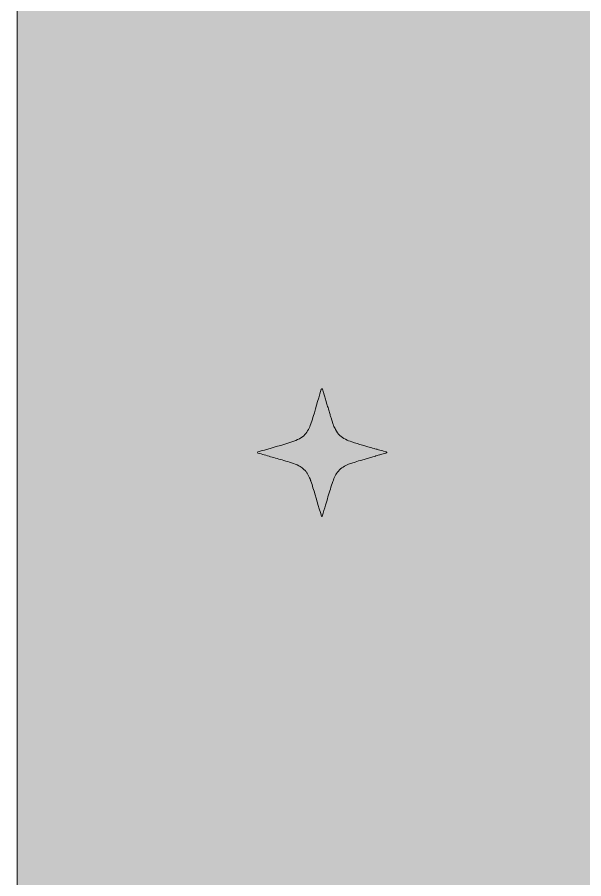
# Model space of a CAD drawing. Extents: x 254 to 755, y -942 to -58.
# Drawn here: x 254 to 337.8, y -675.2 to -547.7 of the extents above; entities that cross this region are included whole.
import ezdxf

# ---------------------------------------------------------------- set-up
doc = ezdxf.new("R2010")
doc.units = 0
doc.header["$MEASUREMENT"] = 0
doc.layers.add('Layer 1', color=7, linetype='Continuous', lineweight=0)

# ---------------------------------------------------------------- blocks, each defined once
blk = doc.blocks.new('Block_1')
at = {"layer": 'Layer 1', "true_color": 0xffdab2, "transparency": 33554687}
h = blk.add_hatch(color=41, dxfattribs=at)
h.dxf.hatch_style = 2
edge = h.paths.add_edge_path()
edge.add_spline(control_points=[(504.39, -89.95), (515.29, -89.95), (523.36, -98.87), (523.82, -109.4), (524.29, -119.91), (514.55, -128.85), (504.39, -128.85), (493.47, -128.85), (485.39, -119.94), (484.93, -109.4), (484.46, -98.9), (494.21, -89.95), (504.39, -89.95)], knot_values=[0, 0, 0, 0, 1, 1, 1, 2, 2, 2, 3, 3, 3, 4, 4, 4, 4], degree=3, periodic=0)
edge = h.paths.add_edge_path()
edge.add_spline(control_points=[(754.96, -238.63), (753.72, -204.64), (725.78, -177.48), (691.51, -177.48), (691.51, -177.48), (685.59, -177.48), (685.59, -177.48), (684.36, -146.07), (658.52, -121.02), (626.83, -121.02), (626.83, -121.02), (584.67, -121.02), (584.67, -121.02), (576.16, -84.61), (543.51, -57.51), (504.49, -57.51), (465.49, -57.51), (432.84, -84.61), (424.33, -121.02), (424.33, -121.02), (382.17, -121.02), (382.17, -121.02), (365.94, -121.02), (351.22, -127.61), (340.58, -138.24), (330.48, -148.36), (324.04, -162.19), (323.41, -177.48), (323.41, -177.48), (317.5, -177.48), (317.5, -177.48), (299.95, -177.48), (284.08, -184.58), (272.58, -196.08), (261.6, -207.07), (254.64, -222.02), (254.04, -238.63), (254.01, -239.41), (253.99, -240.19), (253.99, -240.98), (253.99, -240.98), (253.99, -914.95), (253.99, -914.95), (253.99, -930.16), (266.3, -942.49), (281.52, -942.49), (281.52, -942.49), (727.48, -942.49), (727.48, -942.49), (742.7, -942.49), (755.01, -930.16), (755.01, -914.95), (755.01, -914.95), (755.01, -240.98), (755.01, -240.98), (755.01, -240.19), (754.99, -239.41), (754.96, -238.63)], knot_values=[0, 0, 0, 0, 1, 1, 1, 2, 2, 2, 3, 3, 3, 4, 4, 4, 5, 5, 5, 6, 6, 6, 7, 7, 7, 8, 8, 8, 9, 9, 9, 10, 10, 10, 11, 11, 11, 12, 12, 12, 13, 13, 13, 14, 14, 14, 15, 15, 15, 16, 16, 16, 17, 17, 17, 18, 18, 18, 19, 19, 19, 19], degree=3, periodic=0)
at = {"layer": 'Layer 1'}
blk.add_open_spline([(754.96, -238.63), (753.72, -204.64), (725.78, -177.48), (691.51, -177.48), (691.51, -177.48), (685.59, -177.48), (685.59, -177.48), (684.36, -146.07), (658.52, -121.02), (626.83, -121.02), (626.83, -121.02), (584.67, -121.02), (584.67, -121.02), (576.16, -84.61), (543.51, -57.51), (504.49, -57.51), (465.49, -57.51), (432.84, -84.61), (424.33, -121.02), (424.33, -121.02), (382.17, -121.02), (382.17, -121.02), (365.94, -121.02), (351.22, -127.61), (340.58, -138.24), (330.48, -148.36), (324.04, -162.19), (323.41, -177.48), (323.41, -177.48), (317.5, -177.48), (317.5, -177.48), (299.95, -177.48), (284.08, -184.58), (272.58, -196.08), (261.6, -207.07), (254.64, -222.02), (254.04, -238.63), (254.01, -239.41), (253.99, -240.19), (253.99, -240.98), (253.99, -240.98), (253.99, -914.95), (253.99, -914.95), (253.99, -930.16), (266.3, -942.49), (281.52, -942.49), (281.52, -942.49), (727.48, -942.49), (727.48, -942.49), (742.7, -942.49), (755.01, -930.16), (755.01, -914.95), (755.01, -914.95), (755.01, -240.98), (755.01, -240.98), (755.01, -240.19), (754.99, -239.41), (754.96, -238.63)], degree=3, knots=[0, 0, 0, 0, 1, 1, 1, 2, 2, 2, 3, 3, 3, 4, 4, 4, 5, 5, 5, 6, 6, 6, 7, 7, 7, 8, 8, 8, 9, 9, 9, 10, 10, 10, 11, 11, 11, 12, 12, 12, 13, 13, 13, 14, 14, 14, 15, 15, 15, 16, 16, 16, 17, 17, 17, 18, 18, 18, 19, 19, 19, 19], dxfattribs=at)
blk = doc.blocks.new('Block_7')
at = {"layer": 'Layer 1', "true_color": 0x542400, "transparency": 33554687}
h = blk.add_hatch(color=38, dxfattribs=at)
h.dxf.hatch_style = 2
edge = h.paths.add_edge_path()
edge.add_spline(control_points=[(289.59, -612.01), (289.6, -612.01), (289.6, -612.01), (289.61, -612.01), (290.89, -611.64), (292.18, -611.28), (293.45, -610.9), (294.23, -610.67), (295.02, -610.45), (295.74, -610.06), (296.04, -609.9), (296.32, -609.71), (296.55, -609.46), (296.95, -609), (297.21, -608.45), (297.42, -607.87), (297.93, -606.41), (298.3, -604.91), (298.76, -603.43), (298.76, -603.43), (298.76, -603.43), (298.76, -603.43), (298.76, -603.43), (298.97, -602.73), (298.97, -602.73), (298.97, -602.72), (298.98, -602.71), (298.98, -602.71), (299.01, -602.67), (299.05, -602.65), (299.09, -602.66), (299.12, -602.67), (299.15, -602.69), (299.16, -602.73), (299.16, -602.73), (299.3, -603.21), (299.3, -603.21), (299.32, -603.27), (299.34, -603.34), (299.36, -603.4), (299.36, -603.4), (299.36, -603.4), (299.36, -603.4), (299.36, -603.4), (299.45, -603.72), (299.45, -603.72), (299.52, -603.94), (299.59, -604.17), (299.65, -604.39), (299.65, -604.39), (299.8, -604.93), (299.8, -604.93), (299.84, -605.05), (299.88, -605.16), (299.91, -605.27), (299.94, -605.4), (299.98, -605.53), (300.02, -605.66), (300.02, -605.66), (300.02, -605.67), (300.02, -605.67), (300.02, -605.67), (300.26, -606.49), (300.26, -606.49), (300.26, -606.49), (300.26, -606.49), (300.26, -606.49), (300.31, -606.66), (300.38, -606.82), (300.42, -606.98), (300.42, -606.98), (300.69, -607.82), (300.69, -607.82), (300.69, -607.82), (300.69, -607.83), (300.69, -607.83), (300.72, -607.9), (300.75, -607.98), (300.78, -608.06), (300.86, -608.29), (300.98, -608.5), (301.08, -608.72), (301.24, -609.04), (301.44, -609.35), (301.7, -609.58), (302.22, -610.03), (302.84, -610.32), (303.49, -610.53), (304.01, -610.7), (304.53, -610.86), (305.05, -611.02), (305.05, -611.02), (306.21, -611.35), (306.21, -611.35), (306.21, -611.35), (306.44, -611.41), (306.44, -611.41), (306.44, -611.41), (306.55, -611.44), (306.55, -611.44), (306.55, -611.44), (306.77, -611.5), (306.77, -611.5), (306.77, -611.5), (306.77, -611.5), (306.77, -611.5), (306.77, -611.5), (306.89, -611.54), (306.89, -611.54), (306.89, -611.54), (307.1, -611.6), (307.1, -611.6), (307.1, -611.6), (307.1, -611.6), (307.1, -611.6), (307.1, -611.6), (307.22, -611.63), (307.22, -611.63), (307.22, -611.63), (307.43, -611.69), (307.43, -611.69), (307.43, -611.69), (308.06, -611.87), (308.06, -611.87), (308.06, -611.87), (308.06, -611.87), (308.06, -611.87), (308.06, -611.87), (308.06, -611.87), (308.06, -611.87), (308.06, -611.87), (308.18, -611.9), (308.18, -611.9), (308.18, -611.9), (308.18, -611.9), (308.18, -611.9), (308.18, -611.9), (308.18, -611.9), (308.18, -611.9), (308.18, -611.9), (308.6, -612.02), (308.6, -612.02), (308.61, -612.03), (308.62, -612.03), (308.63, -612.04), (308.64, -612.06), (308.65, -612.08), (308.65, -612.09), (308.65, -612.1), (308.65, -612.11), (308.64, -612.12), (308.64, -612.14), (308.62, -612.16), (308.6, -612.16), (308.6, -612.16), (308.6, -612.16), (308.6, -612.16), (308.6, -612.16), (308.53, -612.18), (308.53, -612.18), (308.53, -612.18), (308.53, -612.18), (308.53, -612.18), (308.53, -612.18), (308.47, -612.2), (308.47, -612.2), (308.47, -612.2), (308.41, -612.22), (308.41, -612.22), (308.41, -612.22), (308.41, -612.22), (308.41, -612.22), (308.41, -612.22), (307.64, -612.44), (307.64, -612.44), (307.64, -612.44), (307.64, -612.44), (307.64, -612.44), (307.63, -612.45), (307.62, -612.45), (307.61, -612.46), (307.61, -612.46), (307.61, -612.46), (307.61, -612.46), (307.6, -612.46), (307.59, -612.46), (307.59, -612.46), (307.59, -612.46), (307.59, -612.46), (307.59, -612.46), (307.59, -612.46), (307.06, -612.61), (307.06, -612.61), (307.06, -612.61), (307.06, -612.61), (307.06, -612.61), (307.02, -612.63), (306.97, -612.64), (306.92, -612.66), (305.62, -613.05), (304.28, -613.35), (303.01, -613.85), (302.43, -614.07), (301.91, -614.37), (301.5, -614.84), (301.11, -615.3), (300.86, -615.82), (300.68, -616.38), (300.43, -617.14), (300.19, -617.89), (299.96, -618.65), (299.83, -619.07), (299.71, -619.5), (299.59, -619.92), (299.43, -620.44), (299.28, -620.96), (299.12, -621.5), (299.11, -621.53), (299.08, -621.55), (299.05, -621.55), (299.02, -621.55), (298.99, -621.53), (298.98, -621.5), (298.57, -620.1), (298.16, -618.7), (297.74, -617.31), (297.65, -616.98), (297.55, -616.66), (297.44, -616.34), (297.44, -616.34), (297.42, -616.3), (297.39, -616.24), (297.39, -616.22), (297.38, -616.21), (297.38, -616.19), (297.37, -616.17), (297.36, -616.15), (297.35, -616.12), (297.34, -616.12), (297.34, -616.11), (297.34, -616.1), (297.33, -616.08), (297.32, -616.05), (297.31, -616.02), (297.22, -615.82), (297.09, -615.54), (296.93, -615.27), (296.93, -615.27), (296.93, -615.27), (296.93, -615.27), (296.86, -615.15), (296.79, -615.03), (296.71, -614.93), (296.71, -614.92), (296.7, -614.92), (296.7, -614.91), (296.6, -614.78), (296.49, -614.67), (296.36, -614.56), (296.36, -614.56), (296.36, -614.56), (296.36, -614.56), (296.34, -614.54), (296.32, -614.52), (296.3, -614.5), (296.3, -614.5), (296.3, -614.5), (296.3, -614.5), (296.11, -614.34), (295.89, -614.2), (295.66, -614.08), (294.95, -613.71), (294.19, -613.5), (293.43, -613.28), (292.78, -613.08), (292.12, -612.91), (291.47, -612.72), (290.84, -612.54), (290.22, -612.36), (289.59, -612.18), (289.59, -612.18), (289.59, -612.18), (289.59, -612.18), (289.51, -612.15), (289.51, -612.04), (289.59, -612.01)], knot_values=[0, 0, 0, 0, 1, 1, 1, 2, 2, 2, 3, 3, 3, 4, 4, 4, 5, 5, 5, 6, 6, 6, 7, 7, 7, 8, 8, 8, 9, 9, 9, 10, 10, 10, 11, 11, 11, 12, 12, 12, 13, 13, 13, 14, 14, 14, 15, 15, 15, 16, 16, 16, 17, 17, 17, 18, 18, 18, 19, 19, 19, 20, 20, 20, 21, 21, 21, 22, 22, 22, 23, 23, 23, 24, 24, 24, 25, 25, 25, 26, 26, 26, 27, 27, 27, 28, 28, 28, 29, 29, 29, 30, 30, 30, 31, 31, 31, 32, 32, 32, 33, 33, 33, 34, 34, 34, 35, 35, 35, 36, 36, 36, 37, 37, 37, 38, 38, 38, 39, 39, 39, 40, 40, 40, 41, 41, 41, 42, 42, 42, 43, 43, 43, 44, 44, 44, 45, 45, 45, 46, 46, 46, 47, 47, 47, 48, 48, 48, 49, 49, 49, 50, 50, 50, 51, 51, 51, 52, 52, 52, 53, 53, 53, 54, 54, 54, 55, 55, 55, 56, 56, 56, 57, 57, 57, 58, 58, 58, 59, 59, 59, 60, 60, 60, 61, 61, 61, 62, 62, 62, 63, 63, 63, 64, 64, 64, 65, 65, 65, 66, 66, 66, 67, 67, 67, 68, 68, 68, 69, 69, 69, 70, 70, 70, 71, 71, 71, 72, 72, 72, 73, 73, 73, 74, 74, 74, 75, 75, 75, 76, 76, 76, 77, 77, 77, 78, 78, 78, 79, 79, 79, 80, 80, 80, 81, 81, 81, 82, 82, 82, 83, 83, 83, 84, 84, 84, 85, 85, 85, 86, 86, 86, 87, 87, 87, 88, 88, 88, 89, 89, 89, 90, 90, 90, 91, 91, 91, 92, 92, 92, 93, 93, 93, 94, 94, 94, 95, 95, 95, 95], degree=3, periodic=0)
at = {"layer": 'Layer 1'}
blk.add_open_spline([(289.59, -612.01), (289.6, -612.01), (289.6, -612.01), (289.61, -612.01), (290.89, -611.64), (292.18, -611.28), (293.45, -610.9), (294.23, -610.67), (295.02, -610.45), (295.74, -610.06), (296.04, -609.9), (296.32, -609.71), (296.55, -609.46), (296.95, -609), (297.21, -608.45), (297.42, -607.87), (297.93, -606.41), (298.3, -604.91), (298.76, -603.43), (298.76, -603.43), (298.76, -603.43), (298.76, -603.43), (298.76, -603.43), (298.97, -602.73), (298.97, -602.73), (298.97, -602.72), (298.98, -602.71), (298.98, -602.71), (299.01, -602.67), (299.05, -602.65), (299.09, -602.66), (299.12, -602.67), (299.15, -602.69), (299.16, -602.73), (299.16, -602.73), (299.3, -603.21), (299.3, -603.21), (299.32, -603.27), (299.34, -603.34), (299.36, -603.4), (299.36, -603.4), (299.36, -603.4), (299.36, -603.4), (299.36, -603.4), (299.45, -603.72), (299.45, -603.72), (299.52, -603.94), (299.59, -604.17), (299.65, -604.39), (299.65, -604.39), (299.8, -604.93), (299.8, -604.93), (299.84, -605.05), (299.88, -605.16), (299.91, -605.27), (299.94, -605.4), (299.98, -605.53), (300.02, -605.66), (300.02, -605.66), (300.02, -605.67), (300.02, -605.67), (300.02, -605.67), (300.26, -606.49), (300.26, -606.49), (300.26, -606.49), (300.26, -606.49), (300.26, -606.49), (300.31, -606.66), (300.38, -606.82), (300.42, -606.98), (300.42, -606.98), (300.69, -607.82), (300.69, -607.82), (300.69, -607.82), (300.69, -607.83), (300.69, -607.83), (300.72, -607.9), (300.75, -607.98), (300.78, -608.06), (300.86, -608.29), (300.98, -608.5), (301.08, -608.72), (301.24, -609.04), (301.44, -609.35), (301.7, -609.58), (302.22, -610.03), (302.84, -610.32), (303.49, -610.53), (304.01, -610.7), (304.53, -610.86), (305.05, -611.02), (305.05, -611.02), (306.21, -611.35), (306.21, -611.35), (306.21, -611.35), (306.44, -611.41), (306.44, -611.41), (306.44, -611.41), (306.55, -611.44), (306.55, -611.44), (306.55, -611.44), (306.77, -611.5), (306.77, -611.5), (306.77, -611.5), (306.77, -611.5), (306.77, -611.5), (306.77, -611.5), (306.89, -611.54), (306.89, -611.54), (306.89, -611.54), (307.1, -611.6), (307.1, -611.6), (307.1, -611.6), (307.1, -611.6), (307.1, -611.6), (307.1, -611.6), (307.22, -611.63), (307.22, -611.63), (307.22, -611.63), (307.43, -611.69), (307.43, -611.69), (307.43, -611.69), (308.06, -611.87), (308.06, -611.87), (308.06, -611.87), (308.06, -611.87), (308.06, -611.87), (308.06, -611.87), (308.06, -611.87), (308.06, -611.87), (308.06, -611.87), (308.18, -611.9), (308.18, -611.9), (308.18, -611.9), (308.18, -611.9), (308.18, -611.9), (308.18, -611.9), (308.18, -611.9), (308.18, -611.9), (308.18, -611.9), (308.6, -612.02), (308.6, -612.02), (308.61, -612.03), (308.62, -612.03), (308.63, -612.04), (308.64, -612.06), (308.65, -612.08), (308.65, -612.09), (308.65, -612.1), (308.65, -612.11), (308.64, -612.12), (308.64, -612.14), (308.62, -612.16), (308.6, -612.16), (308.6, -612.16), (308.6, -612.16), (308.6, -612.16), (308.6, -612.16), (308.53, -612.18), (308.53, -612.18), (308.53, -612.18), (308.53, -612.18), (308.53, -612.18), (308.53, -612.18), (308.47, -612.2), (308.47, -612.2), (308.47, -612.2), (308.41, -612.22), (308.41, -612.22), (308.41, -612.22), (308.41, -612.22), (308.41, -612.22), (308.41, -612.22), (307.64, -612.44), (307.64, -612.44), (307.64, -612.44), (307.64, -612.44), (307.64, -612.44), (307.63, -612.45), (307.62, -612.45), (307.61, -612.46), (307.61, -612.46), (307.61, -612.46), (307.61, -612.46), (307.6, -612.46), (307.59, -612.46), (307.59, -612.46), (307.59, -612.46), (307.59, -612.46), (307.59, -612.46), (307.59, -612.46), (307.06, -612.61), (307.06, -612.61), (307.06, -612.61), (307.06, -612.61), (307.06, -612.61), (307.02, -612.63), (306.97, -612.64), (306.92, -612.66), (305.62, -613.05), (304.28, -613.35), (303.01, -613.85), (302.43, -614.07), (301.91, -614.37), (301.5, -614.84), (301.11, -615.3), (300.86, -615.82), (300.68, -616.38), (300.43, -617.14), (300.19, -617.89), (299.96, -618.65), (299.83, -619.07), (299.71, -619.5), (299.59, -619.92), (299.43, -620.44), (299.28, -620.96), (299.12, -621.5), (299.11, -621.53), (299.08, -621.55), (299.05, -621.55), (299.02, -621.55), (298.99, -621.53), (298.98, -621.5), (298.57, -620.1), (298.16, -618.7), (297.74, -617.31), (297.65, -616.98), (297.55, -616.66), (297.44, -616.34), (297.44, -616.34), (297.42, -616.3), (297.39, -616.24), (297.39, -616.22), (297.38, -616.21), (297.38, -616.19), (297.37, -616.17), (297.36, -616.15), (297.35, -616.12), (297.34, -616.12), (297.34, -616.11), (297.34, -616.1), (297.33, -616.08), (297.32, -616.05), (297.31, -616.02), (297.22, -615.82), (297.09, -615.54), (296.93, -615.27), (296.93, -615.27), (296.93, -615.27), (296.93, -615.27), (296.86, -615.15), (296.79, -615.03), (296.71, -614.93), (296.71, -614.92), (296.7, -614.92), (296.7, -614.91), (296.6, -614.78), (296.49, -614.67), (296.36, -614.56), (296.36, -614.56), (296.36, -614.56), (296.36, -614.56), (296.34, -614.54), (296.32, -614.52), (296.3, -614.5), (296.3, -614.5), (296.3, -614.5), (296.3, -614.5), (296.11, -614.34), (295.89, -614.2), (295.66, -614.08), (294.95, -613.71), (294.19, -613.5), (293.43, -613.28), (292.78, -613.08), (292.12, -612.91), (291.47, -612.72), (290.84, -612.54), (290.22, -612.36), (289.59, -612.18), (289.59, -612.18), (289.59, -612.18), (289.59, -612.18), (289.51, -612.15), (289.51, -612.04), (289.59, -612.01)], degree=3, knots=[0, 0, 0, 0, 1, 1, 1, 2, 2, 2, 3, 3, 3, 4, 4, 4, 5, 5, 5, 6, 6, 6, 7, 7, 7, 8, 8, 8, 9, 9, 9, 10, 10, 10, 11, 11, 11, 12, 12, 12, 13, 13, 13, 14, 14, 14, 15, 15, 15, 16, 16, 16, 17, 17, 17, 18, 18, 18, 19, 19, 19, 20, 20, 20, 21, 21, 21, 22, 22, 22, 23, 23, 23, 24, 24, 24, 25, 25, 25, 26, 26, 26, 27, 27, 27, 28, 28, 28, 29, 29, 29, 30, 30, 30, 31, 31, 31, 32, 32, 32, 33, 33, 33, 34, 34, 34, 35, 35, 35, 36, 36, 36, 37, 37, 37, 38, 38, 38, 39, 39, 39, 40, 40, 40, 41, 41, 41, 42, 42, 42, 43, 43, 43, 44, 44, 44, 45, 45, 45, 46, 46, 46, 47, 47, 47, 48, 48, 48, 49, 49, 49, 50, 50, 50, 51, 51, 51, 52, 52, 52, 53, 53, 53, 54, 54, 54, 55, 55, 55, 56, 56, 56, 57, 57, 57, 58, 58, 58, 59, 59, 59, 60, 60, 60, 61, 61, 61, 62, 62, 62, 63, 63, 63, 64, 64, 64, 65, 65, 65, 66, 66, 66, 67, 67, 67, 68, 68, 68, 69, 69, 69, 70, 70, 70, 71, 71, 71, 72, 72, 72, 73, 73, 73, 74, 74, 74, 75, 75, 75, 76, 76, 76, 77, 77, 77, 78, 78, 78, 79, 79, 79, 80, 80, 80, 81, 81, 81, 82, 82, 82, 83, 83, 83, 84, 84, 84, 85, 85, 85, 86, 86, 86, 87, 87, 87, 88, 88, 88, 89, 89, 89, 90, 90, 90, 91, 91, 91, 92, 92, 92, 93, 93, 93, 94, 94, 94, 95, 95, 95, 95], dxfattribs=at)
blk = doc.blocks.new('Block_0')
at = {"layer": 'Layer 1'}
for name in ['Block_1', 'Block_7']:
    blk.add_blockref(name, (0, 0), dxfattribs=at)

msp = doc.modelspace()

# ---------------------------------------------------------------- block references
at = {"layer": 'Layer 1'}
msp.add_blockref('Block_0', (0, 0), dxfattribs=at)

doc.saveas('drawing.dxf')
